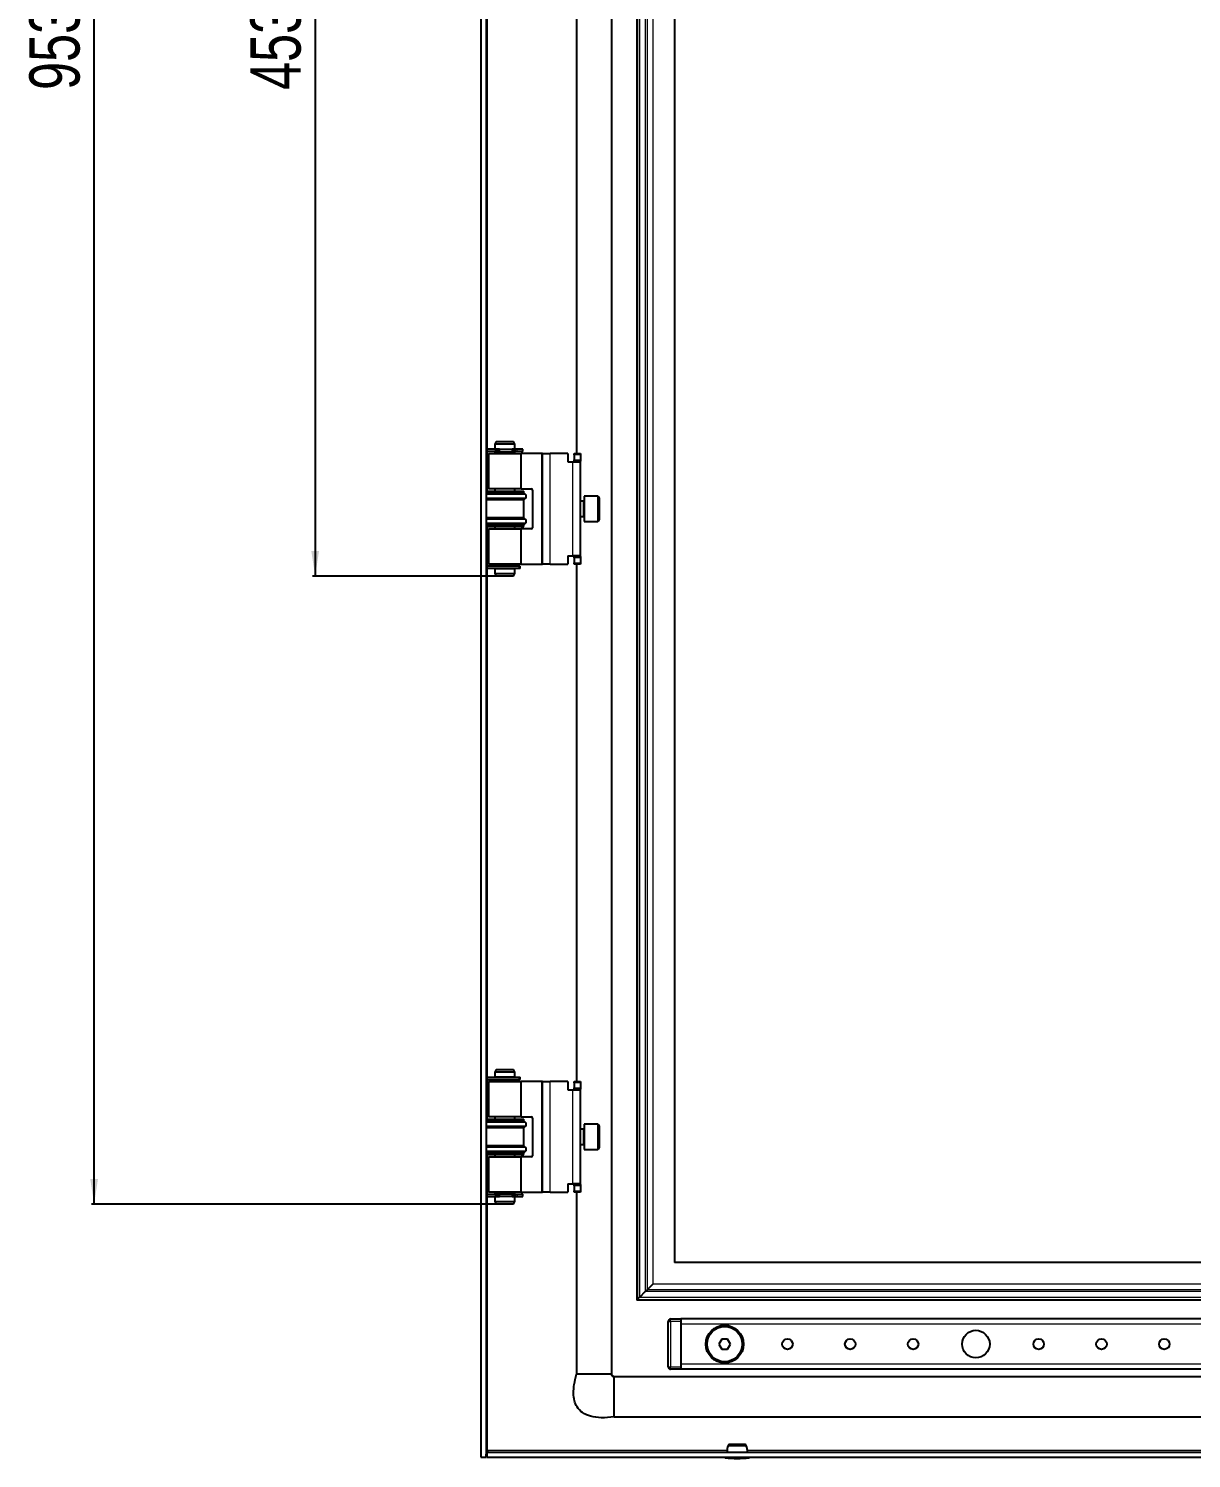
# Model space of a CAD drawing. Header units: millimetres. Extents: x -486 to 1548, y -649 to 978.
# Drawn here: x 611 to 1074, y -384 to 186 of the extents above; entities that cross this region are included whole.
import ezdxf

# ---------------------------------------------------------------- set-up
doc = ezdxf.new("R2010")
doc.units = ezdxf.units.MM
doc.layers.add('FORMAT', color=7, linetype='Continuous')
doc.styles.add('SLDTEXTSTYLE0', font='TXT', dxfattribs={"width": 0.75})
doc.dimstyles.new('SLDDIMSTYLE0', dxfattribs={"dimtxt": 20, "dimasz": 10, "dimexe": 0, "dimexo": 0.0625, "dimgap": 5, "dimtad": 2, "dimdec": 1, "dimrnd": 1e-09, "dimzin": 12, "dimdsep": 46, "dimtxsty": 'SLDTEXTSTYLE0', "dimsah": 1, "dimcen": 0.09, "dimadec": 0, "dimazin": 3, "dimtfac": 1, "dimtofl": 0, "dimtmove": 0, "dimatfit": 3, "dimfxl": 0, "dimfrac": 2, "dimtolj": 1, "dimtzin": 12, "dimarcsym": 0})

# ---------------------------------------------------------------- blocks, each defined once
blk = doc.blocks.new('_D_6')
at = {"layer": 'FORMAT'}
for p, q in [((796.86, 671.17), (635.78, 671.17)), ((636.78, -282.33), (636.78, 671.17)), ((796.86, -282.33), (635.78, -282.33))]:
    blk.add_line(p, q, dxfattribs=at)
for points in [[(636.78, 671.17), (635.24, 661.17), (638.32, 661.17)], [(636.78, -282.33), (638.32, -272.33), (635.24, -272.33)]]:
    blk.add_solid(points, dxfattribs=at)
at = {"layer": 'FORMAT', "insert": (611, 161.17), "char_height": 20, "attachment_point": 1, "rotation": 90, "style": 'SLDTEXTSTYLE0'}
blk.add_mtext('953,5', dxfattribs=at)
blk = doc.blocks.new('_D_10')
at = {"layer": 'FORMAT'}
for p, q in [((796.86, 421.17), (723.78, 421.17)), ((724.78, 421.17), (724.78, -32.33)), ((796.86, -32.33), (723.78, -32.33))]:
    blk.add_line(p, q, dxfattribs=at)
for points in [[(724.78, 421.17), (723.24, 411.17), (726.32, 411.17)], [(724.78, -32.33), (726.32, -22.33), (723.24, -22.33)]]:
    blk.add_solid(points, dxfattribs=at)
at = {"layer": 'FORMAT', "insert": (699, 161.17), "char_height": 20, "attachment_point": 1, "rotation": 90, "style": 'SLDTEXTSTYLE0'}
blk.add_mtext('453,5', dxfattribs=at)

msp = doc.modelspace()

# ---------------------------------------------------------------- linework, layer by layer
at = {"color": 7, "linetype": 'Continuous', "lineweight": 25}
for p, q in [((790.79, 771.92), (790.79, -383.08)), ((792.79, 771.92), (792.79, -383.08)), ((842.79, 738.92), (842.79, -350.08)), ((852.79, 709.42), (852.79, -320.58)), ((867.79, 694.42), (867.79, -305.58)), ((828.79, 372.42), (828.79, 16.42)), ((793.14, 18.12), (793.14, 17.22)), ((797.13, 18.12), (793.14, 18.12)), ((797.13, 17.22), (793.14, 17.22)), ((796.87, 21.17), (796.29, 20.17)), ((796.29, 20.17), (796.29, 18.17)), ((804.29, 20.17), (796.29, 20.17)), ((796.29, 18.17), (804.29, 18.17)), ((796.29, 17.17), (796.29, 16.42)), ((796.29, 17.17), (804.29, 17.17)), ((796.79, 18.17), (796.79, 18.12)), ((796.79, 17.22), (796.79, 17.17)), ((796.87, 21.17), (803.71, 21.17)), ((797.78, 18.12), (797.13, 18.12)), ((797.78, 17.22), (797.13, 17.22)), ((798.12, 18.12), (797.78, 18.12)), ((798.12, 17.22), (797.78, 17.22)), ((798.12, 17.22), (798.12, 18.12)), ((798.12, 18.12), (798.12, 18.12)), ((798.12, 17.22), (798.12, 17.22)), ((803.21, 18.12), (803.21, 17.22)), ((803.23, 18.12), (803.21, 18.12)), ((803.23, 17.22), (803.21, 17.22)), ((804.53, 18.12), (803.23, 18.12)), ((804.53, 17.22), (803.23, 17.22)), ((804.29, 20.17), (803.71, 21.17)), ((803.79, 18.12), (803.79, 18.17)), ((803.79, 17.17), (803.79, 17.22)), ((804.29, 18.17), (804.29, 20.17)), ((804.29, 16.42), (804.29, 17.17)), ((805.25, 18.12), (804.53, 18.12)), ((805.25, 17.22), (804.53, 17.22)), ((807.44, 18.12), (805.25, 18.12)), ((807.44, 17.22), (805.25, 17.22)), ((807.44, 17.22), (807.44, 18.12)), ((793.84, 16.42), (793.84, 2.42)), ((793.84, 16.42), (806.74, 16.42)), ((806.74, 2.42), (806.74, 16.42)), ((814.84, 16.42), (806.74, 16.42)), ((815.34, 16.42), (814.84, 16.42)), ((815.34, 16.42), (818.34, 16.42)), ((815.34, -27.58), (815.34, 16.42)), ((825.34, 16.42), (818.34, 16.42)), ((825.34, 16.42), (825.34, 13.12)), ((825.34, 13.12), (827.34, 13.12)), ((827.34, 13.12), (830.34, 13.12)), ((827.84, 16.42), (830.34, 16.42)), ((827.84, 15.92), (827.84, 16.42)), ((827.84, 15.92), (827.84, 13.92)), ((827.84, 13.42), (827.84, 13.92)), ((830.34, 13.42), (827.84, 13.42)), ((827.84, 13.42), (827.84, 13.12)), ((830.34, 16.42), (830.34, 15.92)), ((830.34, 15.92), (830.34, 13.92)), ((830.34, 13.92), (830.34, 13.42)), ((830.34, 13.12), (830.34, 13.42)), ((830.34, -24.28), (830.34, 13.12)), ((792.79, 1.42), (807.79, 1.42)), ((807.79, 0.82), (792.79, 0.82)), ((806.74, 2.42), (793.84, 2.42)), ((796.29, 2.42), (796.29, 1.42)), ((804.29, 1.42), (804.29, 2.42)), ((806.74, 2.42), (810.84, 2.42)), ((807.79, 0.82), (807.79, 1.42)), ((808.49, 0.14), (807.79, 0.82)), ((811.34, 1.92), (811.34, -13.08)), ((807.79, -1.98), (792.79, -1.98)), ((807.79, -1.98), (808.49, -1.29)), ((807.79, -9.18), (807.79, -1.98)), ((831.59, -2.58), (830.34, -2.58)), ((837.24, -0.58), (831.84, -0.58)), ((831.84, -0.58), (831.84, -9.9)), ((837.84, -1.18), (837.84, -9.38)), ((807.79, -9.18), (792.79, -9.18)), ((808.49, -9.86), (807.79, -9.18)), ((807.79, -11.98), (808.49, -11.29)), ((830.34, -8.58), (831.59, -8.58)), ((831.84, -9.9), (831.84, -10.58)), ((831.84, -10.58), (837.24, -10.58)), ((837.84, -9.38), (837.84, -9.98)), ((807.79, -11.98), (792.79, -11.98)), ((792.79, -12.58), (807.79, -12.58)), ((793.84, -13.58), (793.84, -27.58)), ((793.84, -13.58), (806.74, -13.58)), ((796.29, -12.58), (796.29, -13.58)), ((804.29, -13.58), (804.29, -12.58)), ((806.74, -27.58), (806.74, -13.58)), ((810.84, -13.58), (806.74, -13.58)), ((807.79, -12.58), (807.79, -11.98)), ((793.14, -28.38), (793.14, -29.28)), ((806.03, -28.38), (793.14, -28.38)), ((806.74, -27.58), (793.84, -27.58)), ((796.29, -27.58), (796.29, -28.33)), ((796.29, -28.33), (804.29, -28.33)), ((796.79, -28.33), (796.79, -28.38)), ((803.79, -28.38), (803.79, -28.33)), ((804.29, -28.33), (804.29, -27.58)), ((806.11, -28.38), (806.03, -28.38)), ((806.11, -29.28), (806.11, -28.38)), ((806.32, -28.38), (806.11, -28.38)), ((806.32, -29.28), (806.32, -28.38)), ((806.74, -27.58), (814.84, -27.58)), ((814.84, -27.58), (815.34, -27.58)), ((818.34, -27.58), (815.34, -27.58)), ((818.34, -27.58), (825.34, -27.58)), ((825.34, -24.28), (827.34, -24.28)), ((825.34, -24.28), (825.34, -27.58)), ((830.34, -24.28), (827.34, -24.28)), ((827.84, -24.28), (827.84, -24.58)), ((827.84, -24.58), (830.34, -24.58)), ((827.84, -25.08), (827.84, -24.58)), ((827.84, -25.08), (827.84, -27.08)), ((827.84, -27.58), (827.84, -27.08)), ((830.34, -27.58), (827.84, -27.58)), ((828.79, -27.58), (828.79, -233.58)), ((830.34, -24.58), (830.34, -24.28)), ((830.34, -24.58), (830.34, -25.08)), ((830.34, -25.08), (830.34, -27.08)), ((830.34, -27.08), (830.34, -27.58)), ((806.03, -29.28), (793.14, -29.28)), ((796.29, -29.33), (796.29, -31.33)), ((796.29, -29.33), (804.29, -29.33)), ((796.29, -31.33), (796.87, -32.33)), ((796.29, -31.33), (801.04, -31.33)), ((796.79, -29.28), (796.79, -29.33)), ((800.93, -32.33), (796.87, -32.33)), ((803.71, -32.33), (800.93, -32.33)), ((801.04, -31.33), (804.29, -31.33)), ((803.71, -32.33), (804.29, -31.33)), ((803.79, -29.33), (803.79, -29.28)), ((804.29, -31.33), (804.29, -29.33)), ((806.11, -29.28), (806.03, -29.28)), ((806.32, -29.28), (806.11, -29.28)), ((793.14, -231.88), (793.14, -232.78)), ((793.14, -231.88), (806.03, -231.88)), ((793.14, -232.78), (806.03, -232.78)), ((796.87, -228.83), (796.29, -229.83)), ((796.29, -229.83), (796.29, -231.83)), ((804.29, -229.83), (796.29, -229.83)), ((801.04, -231.83), (796.29, -231.83)), ((796.29, -232.83), (796.29, -233.58)), ((801.04, -232.83), (796.29, -232.83)), ((796.79, -231.83), (796.79, -231.88)), ((796.79, -232.78), (796.79, -232.83)), ((796.87, -228.83), (803.71, -228.83)), ((804.29, -231.83), (801.04, -231.83)), ((804.29, -232.83), (801.04, -232.83)), ((804.29, -229.83), (803.71, -228.83)), ((803.79, -231.88), (803.79, -231.83)), ((803.79, -232.83), (803.79, -232.78)), ((804.29, -231.83), (804.29, -229.83)), ((804.29, -233.58), (804.29, -232.83)), ((806.03, -231.88), (806.11, -231.88)), ((806.03, -232.78), (806.11, -232.78)), ((806.11, -232.78), (806.11, -231.88)), ((806.11, -231.88), (806.32, -231.88)), ((806.11, -232.78), (806.32, -232.78)), ((806.32, -232.78), (806.32, -231.88)), ((793.84, -233.58), (793.84, -247.58)), ((793.84, -233.58), (806.74, -233.58)), ((806.74, -247.58), (806.74, -233.58)), ((814.84, -233.58), (806.74, -233.58)), ((815.34, -233.58), (814.84, -233.58)), ((815.34, -233.58), (818.34, -233.58)), ((815.34, -277.58), (815.34, -233.58)), ((825.34, -233.58), (818.34, -233.58)), ((825.34, -233.58), (825.34, -236.88)), ((825.34, -236.88), (827.34, -236.88)), ((827.34, -236.88), (830.34, -236.88)), ((827.84, -233.58), (830.34, -233.58)), ((827.84, -234.08), (827.84, -233.58)), ((827.84, -234.08), (827.84, -236.08)), ((827.84, -236.58), (827.84, -236.08)), ((830.34, -236.58), (827.84, -236.58)), ((827.84, -236.58), (827.84, -236.88)), ((830.34, -233.58), (830.34, -234.08)), ((830.34, -234.08), (830.34, -236.08)), ((830.34, -236.08), (830.34, -236.58)), ((830.34, -236.88), (830.34, -236.58)), ((830.34, -274.28), (830.34, -236.88)), ((792.79, -248.58), (807.79, -248.58)), ((807.79, -249.18), (792.79, -249.18)), ((806.74, -247.58), (793.84, -247.58)), ((796.29, -247.58), (796.29, -248.58)), ((804.29, -248.58), (804.29, -247.58)), ((806.74, -247.58), (810.84, -247.58)), ((807.79, -249.18), (807.79, -248.58)), ((808.49, -249.86), (807.79, -249.18)), ((811.34, -248.08), (811.34, -263.08)), ((807.79, -251.98), (792.79, -251.98)), ((807.79, -251.98), (808.49, -251.29)), ((807.79, -259.18), (807.79, -251.98)), ((831.59, -252.58), (830.34, -252.58)), ((837.24, -250.58), (831.84, -250.58)), ((831.84, -250.58), (831.84, -260.58)), ((837.84, -251.18), (837.84, -259.98)), ((807.79, -259.18), (792.79, -259.18)), ((808.49, -259.86), (807.79, -259.18)), ((807.79, -261.98), (808.49, -261.29)), ((830.34, -258.58), (831.59, -258.58)), ((831.84, -260.58), (837.24, -260.58)), ((807.79, -261.98), (792.79, -261.98)), ((792.79, -262.58), (807.79, -262.58)), ((793.84, -263.58), (793.84, -277.58)), ((793.84, -263.58), (806.74, -263.58)), ((796.29, -262.58), (796.29, -263.58)), ((804.29, -263.58), (804.29, -262.58)), ((806.74, -277.58), (806.74, -263.58)), ((810.84, -263.58), (806.74, -263.58)), ((807.79, -262.58), (807.79, -261.98)), ((793.14, -278.38), (793.14, -279.28)), ((793.14, -278.38), (797.13, -278.38)), ((806.74, -277.58), (793.84, -277.58)), ((796.29, -277.58), (796.29, -278.33)), ((801.04, -278.33), (796.29, -278.33)), ((796.79, -278.33), (796.79, -278.38)), ((797.13, -278.38), (797.78, -278.38)), ((797.78, -278.38), (798.12, -278.38)), ((798.12, -279.28), (798.12, -278.38)), ((798.12, -278.38), (798.12, -278.38)), ((804.29, -278.33), (801.04, -278.33)), ((803.21, -278.38), (803.21, -279.28)), ((803.21, -278.38), (803.23, -278.38)), ((803.23, -278.38), (804.53, -278.38)), ((803.79, -278.38), (803.79, -278.33)), ((804.29, -278.33), (804.29, -277.58)), ((804.53, -278.38), (805.25, -278.38)), ((805.25, -278.38), (807.44, -278.38)), ((806.74, -277.58), (814.84, -277.58)), ((807.44, -279.28), (807.44, -278.38)), ((814.84, -277.58), (815.34, -277.58)), ((818.34, -277.58), (815.34, -277.58)), ((818.34, -277.58), (825.34, -277.58)), ((825.34, -274.28), (827.34, -274.28)), ((825.34, -274.28), (825.34, -277.58)), ((830.34, -274.28), (827.34, -274.28)), ((827.84, -274.28), (827.84, -274.58)), ((827.84, -274.58), (830.34, -274.58)), ((827.84, -275.08), (827.84, -274.58)), ((827.84, -275.08), (827.84, -277.08)), ((827.84, -277.58), (827.84, -277.08)), ((830.34, -277.58), (827.84, -277.58)), ((828.79, -277.58), (828.79, -350.08)), ((830.34, -274.58), (830.34, -274.28)), ((830.34, -274.58), (830.34, -275.08)), ((830.34, -275.08), (830.34, -277.08)), ((830.34, -277.08), (830.34, -277.58)), ((793.14, -279.28), (797.13, -279.28)), ((796.29, -279.33), (796.29, -281.33)), ((801.04, -279.33), (796.29, -279.33)), ((796.29, -281.33), (796.87, -282.33)), ((796.29, -281.33), (801.04, -281.33)), ((796.79, -279.28), (796.79, -279.33)), ((800.93, -282.33), (796.87, -282.33)), ((797.13, -279.28), (797.78, -279.28)), ((797.78, -279.28), (798.12, -279.28)), ((798.12, -279.28), (798.12, -279.28)), ((803.71, -282.33), (800.93, -282.33)), ((804.29, -279.33), (801.04, -279.33)), ((801.04, -281.33), (804.29, -281.33)), ((803.21, -279.28), (803.23, -279.28)), ((803.23, -279.28), (804.53, -279.28)), ((803.71, -282.33), (804.29, -281.33)), ((803.79, -279.33), (803.79, -279.28)), ((804.29, -281.33), (804.29, -279.33)), ((804.53, -279.28), (805.25, -279.28)), ((805.25, -279.28), (807.44, -279.28)), ((1307.79, -305.58), (867.79, -305.58)), ((856.2, -317.17), (853.89, -319.48)), ((856.89, -316.48), (856.2, -317.17)), ((859.2, -314.17), (856.89, -316.48)), ((853.79, -319.58), (852.79, -320.58)), ((1256.54, -320.58), (852.79, -320.58)), ((865.29, -347.08), (865.29, -329.08)), ((866.29, -328.08), (870.29, -328.08)), ((1250.29, -328.08), (870.29, -328.08)), ((870.29, -328.08), (870.29, -329.08)), ((870.29, -329.08), (870.29, -347.08)), ((870.29, -330.08), (870.29, -346.08)), ((886.63, -336.08), (885.48, -338.08)), ((885.48, -338.08), (886.63, -340.08)), ((888.94, -336.08), (886.63, -336.08)), ((886.63, -340.08), (888.94, -340.08)), ((890.1, -338.08), (888.94, -336.08)), ((888.94, -340.08), (890.1, -338.08)), ((870.29, -347.08), (870.29, -348.08)), ((1250.29, -351.08), (843.79, -351.08)), ((870.29, -348.08), (866.29, -348.08)), ((1250.29, -348.08), (870.29, -348.08)), ((843.79, -367.08), (1331.79, -367.08)), ((793.09, -381.08), (1382.49, -381.08)), ((793.09, -381.08), (793.09, -383.08)), ((793.19, -381.08), (793.39, -380.48)), ((889.2, -378.46), (896.38, -378.46)), ((895.89, -378.08), (889.68, -378.08)), ((790.79, -383.08), (792.79, -383.08)), ((793.09, -383.08), (1382.49, -383.08))]:
    msp.add_line(p, q, dxfattribs=at)
at = {"color": 8, "linetype": 'Continuous', "lineweight": 18}
for p, q in [((853.79, 708.42), (853.79, -319.58)), ((853.89, 708.32), (853.89, -319.48)), ((856.2, 706.01), (856.2, -317.17)), ((856.89, 705.32), (856.89, -316.48)), ((859.2, 703.01), (859.2, -314.17)), ((793.39, 18.12), (793.39, 370.72)), ((793.39, 1.42), (793.39, 17.22)), ((797.13, 17.22), (797.13, 18.12)), ((797.78, 17.22), (797.78, 18.12)), ((798.12, 17.22), (798.12, 18.12)), ((803.23, 17.22), (803.23, 18.12)), ((804.53, 17.22), (804.53, 18.12)), ((805.25, 17.22), (805.25, 18.12)), ((814.84, 16.42), (814.84, -27.58)), ((818.34, -27.58), (818.34, 16.42)), ((827.34, -24.28), (827.34, 13.12)), ((830.34, 15.92), (827.84, 15.92)), ((827.84, 13.92), (830.34, 13.92)), ((808.49, 0.14), (792.79, 0.14)), ((808.49, -1.29), (792.79, -1.29)), ((831.59, -8.58), (831.59, -2.58)), ((837.24, -9.9), (837.24, -0.58)), ((808.49, -9.86), (792.79, -9.86)), ((808.49, -11.29), (792.79, -11.29)), ((837.24, -10.58), (837.24, -9.9)), ((793.39, -28.38), (793.39, -12.58)), ((806.03, -29.28), (806.03, -28.38)), ((830.34, -25.08), (827.84, -25.08)), ((827.84, -27.08), (830.34, -27.08)), ((793.39, -231.88), (793.39, -29.28)), ((793.39, -248.58), (793.39, -232.78)), ((806.03, -231.88), (806.03, -232.78)), ((814.84, -233.58), (814.84, -277.58)), ((818.34, -277.58), (818.34, -233.58)), ((827.34, -274.28), (827.34, -236.88)), ((830.34, -234.08), (827.84, -234.08)), ((827.84, -236.08), (830.34, -236.08)), ((808.49, -249.86), (792.79, -249.86)), ((808.49, -251.29), (792.79, -251.29)), ((831.59, -252.99), (831.59, -252.58)), ((831.59, -258.58), (831.59, -252.99)), ((837.24, -260.58), (837.24, -250.58)), ((808.49, -259.86), (792.79, -259.86)), ((808.49, -261.29), (792.79, -261.29)), ((793.39, -278.38), (793.39, -262.58)), ((797.13, -278.38), (797.13, -279.28)), ((797.78, -278.38), (797.78, -279.28)), ((798.12, -278.38), (798.12, -279.28)), ((803.23, -278.38), (803.23, -279.28)), ((804.53, -278.38), (804.53, -279.28)), ((805.25, -278.38), (805.25, -279.28)), ((830.34, -275.08), (827.84, -275.08)), ((827.84, -277.08), (830.34, -277.08)), ((793.39, -380.48), (793.39, -279.28)), ((1256.54, -317.17), (856.2, -317.17)), ((1256.54, -316.48), (856.89, -316.48)), ((1316.38, -314.17), (859.2, -314.17)), ((1256.54, -319.58), (853.79, -319.58)), ((1256.54, -319.48), (853.89, -319.48)), ((865.29, -329.08), (866.29, -329.08)), ((866.29, -329.08), (866.29, -328.08)), ((866.29, -329.08), (866.29, -347.08)), ((870.29, -329.08), (866.29, -329.08)), ((1250.29, -330.08), (870.29, -330.08)), ((865.29, -347.08), (866.29, -347.08)), ((866.29, -347.08), (870.29, -347.08)), ((866.29, -348.08), (866.29, -347.08)), ((1250.29, -346.08), (870.29, -346.08)), ((888.74, -380.48), (793.39, -380.48)), ((1278.74, -380.48), (896.83, -380.48)), ((887.93, -383.2), (897.65, -383.2)), ((888.04, -383.33), (897.54, -383.33))]:
    msp.add_line(p, q, dxfattribs=at)
at = {"color": 7, "linetype": 'Continuous', "lineweight": 25}
for centre, radius in [((887.79, -338.08), 7.5), ((887.79, -338.08), 7), ((987.79, -338.08), 5.5), ((912.79, -338.08), 2.1), ((937.79, -338.08), 2.1), ((962.79, -338.08), 2.1), ((1012.79, -338.08), 2.1), ((1037.79, -338.08), 2.1), ((1062.79, -338.08), 2.1)]:
    msp.add_circle(centre, radius, dxfattribs=at)
for centre, radius, start, end in [((807.79, -0.58), 1, 314.427, 45.573), ((810.84, 1.92), 0.5, 0, 90), ((831.59, -2.33), 0.25, 270, 0), ((837.24, -1.18), 0.6, 360, 90), ((807.79, -10.58), 1, 314.427, 45.573), ((831.59, -8.83), 0.25, 360, 90), ((837.24, -9.98), 0.6, 270, 0), ((810.84, -13.08), 0.5, 270, 0), ((807.79, -250.58), 1, 314.427, 45.573), ((810.84, -248.08), 0.5, 0, 90), ((831.59, -252.33), 0.25, 270, 0), ((837.24, -251.18), 0.6, 360, 90), ((807.79, -260.58), 1, 314.427, 45.573), ((831.59, -258.83), 0.25, 0, 90), ((837.24, -259.98), 0.6, 270, 0), ((810.84, -263.08), 0.5, 270, 0), ((866.29, -329.08), 1, 90, 180), ((866.29, -347.08), 1, 180, 270), ((894.91, -380.81), 6.18, 157.6346, 182.4658), ((889.68, -378.58), 0.5, 90, 166.6165), ((895.89, -378.58), 0.5, 13.3835, 90), ((890.67, -380.81), 6.18, 357.5342, 22.3654), ((913.69, -383.14), 25.77, 179.861, 180.139), ((888.05, -383.2), 0.126, 180, 263.9744), ((892.79, -338.33), 45.25, 263.9744, 269.9984), ((892.79, -338.33), 45.25, 270.0016, 276.0256), ((897.52, -383.2), 0.126, 276.0256, 0), ((871.88, -383.14), 25.77, 359.861, 0.139)]:
    msp.add_arc(centre, radius, start, end, dxfattribs=at)
for points, knots in [([(843.79, -367.08), (842.06, -367.25), (838.92, -367.55), (834.59, -367.03), (831.16, -365.61), (828.95, -363.29), (827.86, -360.52), (827.54, -357.48), (827.84, -353.91), (828.45, -351.43), (828.79, -350.08)], [0, 0, 0, 0, 0.176713, 0.320911, 0.440308, 0.54837, 0.6374, 0.738878, 0.858543, 1, 1, 1, 1]), ([(842.67, -350.08), (842.64, -350.08), (842.56, -350.08), (842.1, -350.08), (841.81, -350.08)], [0, 0, 0, 0, 0.350861, 1, 1, 1, 1]), ([(843.79, -351.24), (843.69, -351.23), (843.55, -351.21), (843.39, -351.14), (843.31, -351.08), (843.25, -351.02), (843.21, -350.94), (843.18, -350.87), (843.12, -350.7), (842.95, -350.62), (842.8, -350.39), (842.77, -350.19), (842.75, -350.08)], [0, 0, 0, 0, 0.146823, 0.202041, 0.247643, 0.28691, 0.323569, 0.360785, 0.40083, 0.628513, 0.79432, 1, 1, 1, 1]), ([(842.79, -350.08), (842.94, -350.3), (843.2, -350.71), (843.61, -350.96), (843.79, -351.08)], [0, 0, 0, 0, 0.561561, 1, 1, 1, 1]), ([(843.79, -367.08), (843.79, -366.96), (843.79, -366.72), (843.79, -364.87), (843.79, -362.22), (843.79, -359.08), (843.79, -355.93), (843.79, -353.32), (843.79, -351.69), (843.79, -351.47), (843.79, -351.4)], [0, 0, 0, 0, 0.133856, 0.267712, 0.401568, 0.535424, 0.66928, 0.803137, 0.936993, 1, 1, 1, 1]), ([(793.39, -380.48), (793.34, -380.64), (793.29, -380.79), (793.19, -381.01), (793.14, -381.08), (793.09, -381.08)], [0, 0, 0, 0, 0.5, 0.5, 1, 1, 1, 1]), ([(792.79, -383.08), (792.81, -382.64), (792.85, -382.08), (793.04, -381.52), (793.09, -381.4)], [0, 0, 0, 0, 0.773459, 1, 1, 1, 1])]:
    msp.add_open_spline(points, degree=3, knots=knots, dxfattribs=at)
for points in [[(829.77, -350.08), (829.48, -350.08), (828.92, -350.08), (828.83, -350.08), (828.79, -350.08)], [(832.22, -350.08), (831.73, -350.08), (830.76, -350.08), (830.1, -350.08), (829.77, -350.08)], [(835.79, -350.08), (835.16, -350.08), (833.9, -350.08), (832.78, -350.08), (832.22, -350.08)], [(839.36, -350.08), (838.79, -350.08), (837.67, -350.08), (836.42, -350.08), (835.79, -350.08)], [(841.81, -350.08), (841.48, -350.08), (840.81, -350.08), (839.84, -350.08), (839.36, -350.08)]]:
    msp.add_open_spline(points, degree=3, dxfattribs=at)

# ---------------------------------------------------------------- dimensions: what is measured, and where the dimension line sits
at = {"layer": 'FORMAT'}
for base, p1, p2, picture, middle in [((636.78, 671.17), (796.87, -282.33), (796.87, 671.17), '_D_6', (636.78, 194.42)), ((724.78, -32.33), (796.87, 421.17), (796.87, -32.33), '_D_10', (724.78, 194.42))]:
    dim = msp.add_linear_dim(base=base, p1=p1, p2=p2, angle=90, dimstyle='SLDDIMSTYLE0', dxfattribs=at)
    dim.commit()
    dim.dimension.update_dxf_attribs({"geometry": picture, "text_midpoint": middle, "dimtype": 160})

doc.saveas('drawing.dxf')
